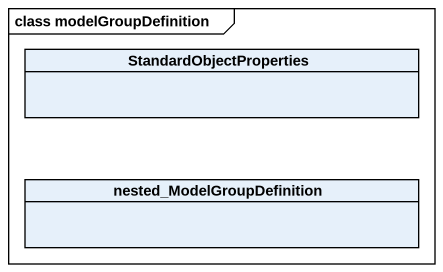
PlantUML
@startuml
mainframe class modelGroupDefinition
hide circle
hide empty members
class StandardObjectProperties
class nested_ModelGroupDefinition
@enduml
